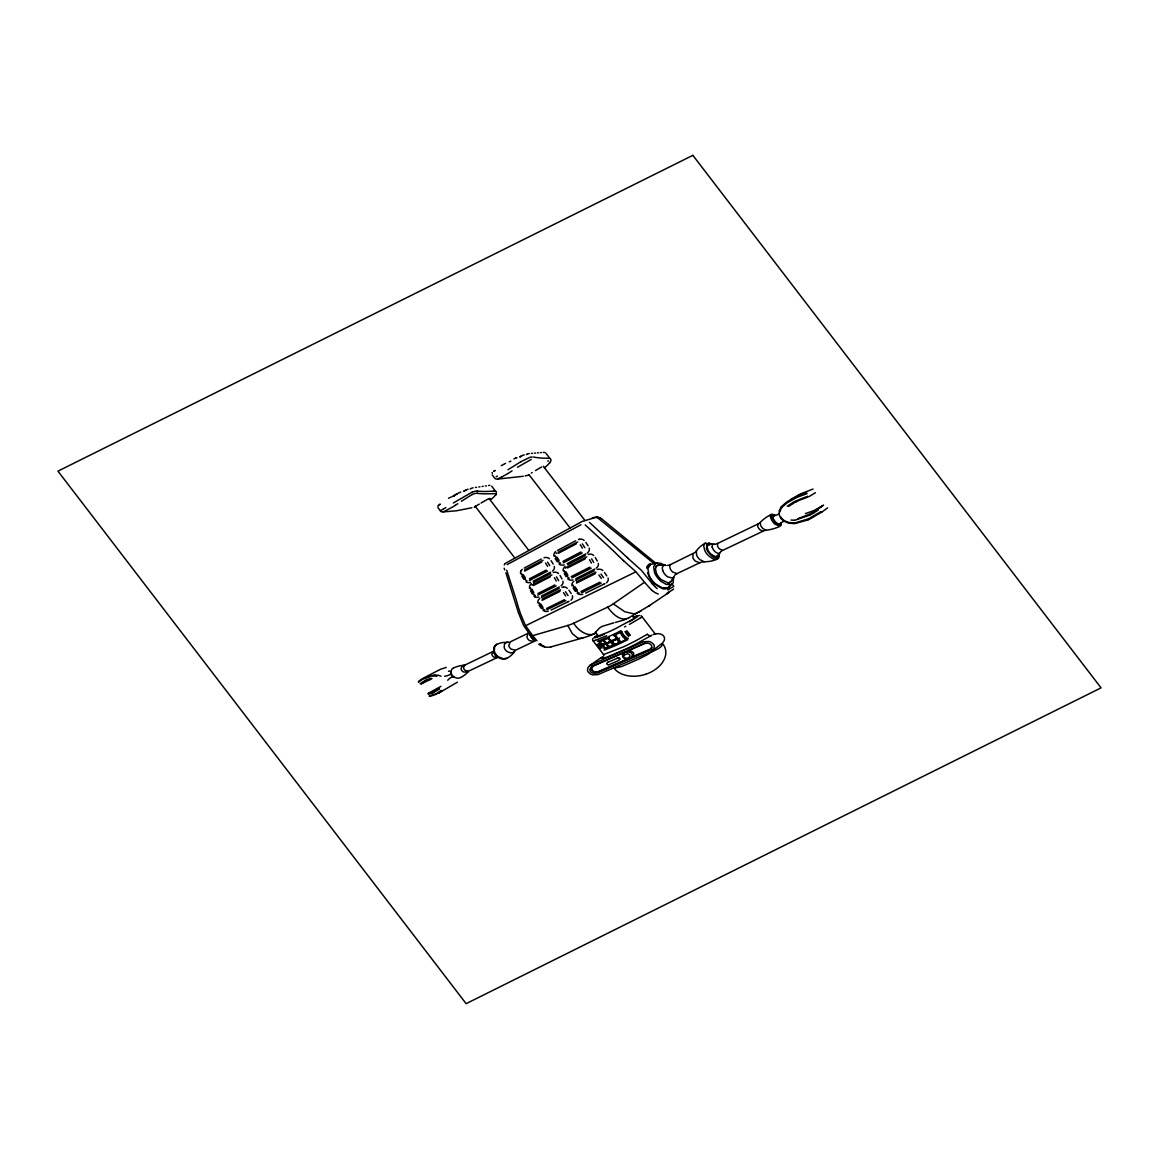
<?xml version="1.0" encoding="UTF-8"?>
<svg xmlns="http://www.w3.org/2000/svg" width="1159" height="1159" viewBox="0 0 1159 1159"><rect width="100%" height="100%" fill="white"/><g stroke="black" fill="none" stroke-linecap="round" stroke-linejoin="round"><path stroke-width="1.5" d="M646.968 568.504L647.157 567.084M451.025 671.365C450.373 675.654 456.284 679.797 460.5 677.595M780.282 523.52L778.732 524.317L776.081 522.535M648.997 650.576A4.622 3.187 -15.6 0 0 650.257 649.837L651.851 646.881A6.722 4.636 -15.6 0 0 651.3 645.143L649.75 643.824A7.215 4.984 -15.6 0 0 647.49 643.158L644.143 643.506L592.394 666.179A4.201 2.897 -15.6 0 0 591.452 666.715L589.801 669.525A6.563 4.535 -15.6 0 0 590.279 671.235A6.172 4.259 -15.6 0 0 591.032 672.104L591.365 672.35A7.055 4.868 -15.6 0 0 593.422 673.191L597.088 673.017L648.997 650.576M779.862 511.916L780.021 511.177M779.268 510.96L779.152 514.379M772.995 515.827L773.299 518.681A23.716 16.385 -15.6 0 0 776.081 522.521M606.722 643.651C614.748 638.609 613.589 651.807 606.65 643.897M779.399 510.467L781.05 507.091M770.88 514.582L768.678 515.813A33.756 23.325 -15.6 0 0 760.304 522.332L760.579 525.244A20.572 14.212 -15.6 0 0 763.129 528.692L766.186 530.257A34.408 23.774 -15.6 0 0 779.79 526.447L774.676 523.94A31.148 21.528 -15.6 0 1 772.387 521.246A31.684 21.891 -15.6 0 1 771.329 519.478L770.257 516.306L770.938 514.553M780.137 510.713L781.731 507.584M673.958 576.458L673.017 577.79A1.84 1.275 -15.6 0 1 672.365 578.095L667.497 576.762A23.861 16.487 -15.6 0 1 662.745 570.561M670.496 585.411L668.757 587.917A3.926 2.709 -15.6 0 1 667.367 588.656L662.093 588.468L655.994 585.005A43.332 29.946 -15.6 0 1 653.125 582.311M504.237 564.94L504.976 563.752M497.385 644.1A17.747 12.256 -15.6 0 1 502.977 642.506L508.526 642.274A3.419 2.361 -15.6 0 0 505.918 642.738L504.397 644.346L504.208 647.345A13.589 9.388 -15.6 0 0 505.063 649.431A12.691 8.779 -15.6 0 0 507.178 651.575L510.453 652.923L513.321 652.43A3.622 2.506 -15.6 0 0 514.726 650.952L514.755 650.952M595.306 632.466L599.493 628.033A14.256 9.851 -15.6 0 1 599.884 627.758L600.116 627.598A14.893 10.286 -15.6 0 1 602.637 626.208L613.937 622.803M514.683 651.097L514.364 651.677A17.226 11.909 -15.6 0 1 507.526 657.921M492.358 472.698L492.387 472.64A5.216 3.593 -15.6 0 0 492.155 473.075M704.918 543.412A22.282 15.386 -15.6 0 0 696.327 551.061L696.617 555.19A23.933 16.53 -15.6 0 0 699.848 559.594L704.208 561.782A22.644 15.647 -15.6 0 0 716.74 559.348L713.393 559.102L709.12 556.248A34.277 23.673 -15.6 0 1 706.555 553.423A34.133 23.586 -15.6 0 1 704.715 550.25L703.643 545.86L704.962 543.368M438.247 505.657L438.261 505.628A5.056 3.491 -15.6 0 0 438.015 506.077M447.707 680.261L449.228 678.696A11.039 7.62 -15.6 0 1 450.75 677.682L453.053 676.682A5.042 3.477 -15.6 0 0 454.183 677.117M781.398 506.628L786.686 502.035L798.203 495.212M782.05 507.164L787.569 502.528L796.465 497.617M709.714 544.542L707.149 545.773L707.801 549.786A26.57 18.356 -15.6 0 0 711.09 554.263L715.494 556.697M549.438 463.064L548.584 464.02A30.438 21.021 -15.6 0 1 544.933 467.367L544.455 467.729M592.292 666.222L591.322 668.511A6.273 4.332 -15.6 0 0 592.582 670.989L592.901 671.235A7.229 4.998 -15.6 0 0 594.958 672.075L598.623 671.901L628.555 658.949M505.324 563.361L582.035 521.521M637.725 616.545L629.294 621.76M628.337 638.189L627.512 638.768M418.399 681.506L422.166 678.768M418.413 682.231L422.006 679.652M613.676 667.859A3.129 2.159 -15.6 0 1 614.009 668.192L621.659 666.57L638.363 659.254A201.97 139.544 -15.6 0 0 648.417 654.067C651.604 650.75 663.701 648.359 662.325 643.071A8.635 5.969 -15.6 0 0 663.948 636.479A8.635 5.969 -15.6 0 0 656.646 633.698M760.014 522.622L759.406 523.129A6.867 4.752 -15.6 0 1 759.029 523.404L758.652 523.636A7.171 4.955 -15.6 0 1 757.856 524.071L757.841 526.737A17.544 12.126 -15.6 0 0 760.304 530.011L763.129 531.155A7.186 4.969 -15.6 0 1 766.186 530.257M421.412 683.752L425.107 681.217M420.094 683.68L425.512 680.261M602.608 656.979L601.825 658.283L606.679 657.254L626.324 648.852A294.994 203.81 -15.6 0 0 635.943 644.071L651.503 635.393M598.044 635.61L597.638 636.219L607.49 632.437A208.185 143.832 -15.6 0 0 616.139 628.323L632.93 619.239A14.444 9.982 -15.6 0 0 634.176 618.384L634.277 617.704A3.26 2.246 -15.6 0 0 633.843 617.805M655.458 583.933L662.021 587.772L667.41 587.772A3.593 2.477 -15.6 0 0 668.395 587.149L673.176 582.861L673.611 577.399M556.088 553.48L556.885 552.886M694.994 552.51L670.612 564.534A6.896 4.766 -15.6 0 1 668.888 565.172L668.439 565.288A6.186 4.274 -15.6 0 1 667.541 565.433M531.3 583.89L531.373 583.832A6.693 4.622 -15.6 0 0 530.808 584.324A6.157 4.259 -15.6 0 0 529.46 587.034L529.562 588.41M565.302 568.171L566.114 567.591A11.996 8.287 -15.6 0 1 567.041 567.041L586.845 556.914M457.385 682.173L438.16 693.415M593.886 637.74L597.45 635.393M594.871 637.131L597.74 635.204M439.319 688.243L435.538 690.793M439.478 688.953L433.147 692.778M442.361 690.59L438.261 693.357M441.275 690.387L436.711 693.401M672.263 583.933L671.988 584.15A2.941 2.028 -15.6 0 1 671.003 584.643L666.121 584.353L660.978 581.282A41.55 28.714 -15.6 0 1 654.516 572.416L653.633 566.838L655.849 563.448A3.187 2.202 -15.6 0 1 657.008 563.013L660.471 563.202L664.701 565.201M652.068 651.039L654.357 646.736A9.765 6.751 -15.6 0 0 653.531 644.216L651.271 642.318A10.518 7.258 -15.6 0 0 648.692 641.463L643.129 641.869L591.249 664.687A6.041 4.172 -15.6 0 0 589.902 665.425L587.99 667.483L587.512 670.018A9.605 6.635 -15.6 0 0 588.164 672.003L590.279 673.944A10.315 7.128 -15.6 0 0 592.727 674.842L598.044 674.596L650.185 652.14A6.708 4.636 -15.6 0 0 652.068 651.039L661.557 643.723M787.236 506.237L792.973 502.484M623.687 653.299A4.477 3.086 -15.6 0 1 624.179 652.908L629.54 650.807A6.23 4.303 -15.6 0 1 631.365 651.17L633.292 652.604A6.317 4.361 -15.6 0 1 633.785 653.951L633.249 655.994L630.931 657.892A4.042 2.796 -15.6 0 1 629.859 658.5M796.262 501.861L798.71 500.529M788.627 506.44L792.843 503.614M451.025 672.64A5.404 3.738 -15.6 0 0 450.981 673.944L449.243 674.958A12.17 8.417 -15.6 0 1 447.026 675.798L444.65 676.262M821.717 512.177L827.613 507.874M821.702 512.177L809.677 519.145M818.312 509.96L813.734 512.959M820.891 511.655L808.881 518.58M607.504 662.513L608.258 661.977M817.457 509.337L823.571 505.049M816.602 509.946L822.818 505.585M613.285 603.868L644.52 582.267L635.943 571.807L525.592 625.715L532.734 635.654L567.78 625.454A28.019 19.355 -15.6 0 0 573.719 623.209L607.678 607.113A29.873 20.645 -15.6 0 0 613.285 603.868L624.788 611.735L633.408 613.748A9.229 6.375 -15.6 0 0 636.349 613.241L640.913 611.126M640.347 618.008L629.409 624.397M589.902 665.425L600.594 658.022M816.298 510.148L815.255 510.858M822.557 505.773L814.038 510.496M461.383 501.267L472.235 494.458M517.479 467.265L531.242 459.399M668.642 592.655L669.337 592.177L667.309 593.553M667.091 593.698L666.295 594.234M648.504 606.258L666.947 593.799M457.834 503.687L455.632 505.121M815.11 510.945L810.025 513.93M512.061 470.902L507.83 473.567M455.313 505.338L453.806 506.295M532.169 585.092L533.502 584.324M649.706 605.462L628.308 618.124M673.118 589.496L666.773 593.437M453.328 502.992L472.22 492.082M453.386 506.555L443.694 511.727M712.669 544.44L712.032 546.729A11.735 8.113 -15.6 0 0 712.133 547.178M507.932 469.772L520.521 461.905M480.999 503.049L487.577 499.268A7.736 5.346 -15.6 0 1 489.17 498.66A3.506 2.419 -15.6 0 1 490.127 498.486M535.501 470.554L541.615 466.976M647.215 634.306L637.015 640.087A253.778 175.328 -15.6 0 1 624.078 646.592L603.593 654.574L593.031 640.811A6.403 4.433 -15.6 0 0 595.349 640.304M439.189 504.773L440.188 504.151M457.312 493.633L452.184 496.646M495.052 470.453L493.676 471.307L494.821 470.713M439.073 504.947L439.985 504.382M454.371 495.733L453.285 496.197L457.211 493.806M463.6 491.402L465.686 490.112M519.869 456.907L521.854 455.69M463.846 491.344L465.585 490.286M520.13 456.863L521.767 455.864M440.695 510.511L442.738 509.352M470.134 488.982L470.989 488.562M526.36 454.589L527.113 454.14M809.156 496.545L815.443 492.691M479.319 504.093L475.929 506.077M507.685 473.654L501.572 477.088M501.253 465.657L505.57 463.368M585.932 553.843L567.07 563.665M792.959 503.542L795.726 501.992M520.739 461.775L529.605 457.457A9.823 6.795 -15.6 0 1 530.242 457.298A7.447 5.143 -15.6 0 1 532.242 456.994M532.198 472.568L531.329 473.075M813.502 513.104L810.46 514.799M445.867 507.555L443.26 509.062M594.842 569.011L575.835 578.645M557.407 550.496L575.675 540.789M604.853 583.658L603.622 584.295M496.197 476.74L497.399 476.059M790.597 499.587L796.103 496.747M798.276 495.168L800.203 494.111M715.871 556.682L716.349 556.407A10.011 6.911 -15.6 0 0 719.927 552.8L718.551 553.495L716.334 552.655A18.616 12.865 -15.6 0 1 712.22 547.149M550.699 572.126L533.183 581.21M793.118 502.398L794.886 501.427M507.309 658.095L503.165 658.776L498.486 656.863A18.109 12.503 -15.6 0 1 496.516 655.168L495.096 653.096A19.095 13.184 -15.6 0 1 494.313 650.836L494.632 646.577L496.878 644.332M757.856 524.071L717.74 543.383L717.508 546.077A15.11 10.431 -15.6 0 0 719.609 549.018L722.665 550.395L763.129 531.155M474.611 506.816L475.581 506.28M773.227 515.625L774.473 515.625M528.837 474.495L570.04 527.924M475.813 506.15L474.813 506.7M559.348 586.947L541.586 595.914M541.398 597.436L559.174 588.468M575.617 580.21L576.429 579.775M693.053 553.727L692.85 557.754A18.53 12.807 -15.6 0 0 695.4 561.159L699.819 562.781A7.49 5.172 -15.6 0 1 701.514 562.158L702.166 561.999A6.621 4.578 -15.6 0 1 704.208 561.782M524.274 568.069L541.282 559.029M428.091 693.43L440.927 686.36M676.798 573.719L676.45 573.908A6.664 4.607 -15.6 0 0 675.668 574.444M670.525 564.592L669.641 566.085L670.177 568.634A17.385 12.01 -15.6 0 0 670.902 569.996A16.979 11.735 -15.6 0 0 672.684 571.995L676.928 573.647L699.819 562.781M568.982 601.289L568.2 601.68M435.364 690.88L433.437 691.822M507.091 564.621L580.992 524.723M533.386 582.528L550.568 573.633M492.981 651.546L491.865 654.299A7.997 5.52 -15.6 0 0 492.343 655.559A7.649 5.288 -15.6 0 0 493.879 657.066L497.341 657.501A2.637 1.825 -15.6 0 1 497.906 657.283M528.229 633.205L526.91 636.87A11.604 8.012 -15.6 0 0 527.591 638.58A11.17 7.722 -15.6 0 0 529.677 640.652L534.198 641.347L515.755 650.112L511.525 649.301A10.677 7.374 -15.6 0 1 509.453 647.258A11.097 7.664 -15.6 0 1 508.787 645.563L510.206 641.898M722.492 550.482L722.086 550.713A6.056 4.187 -15.6 0 0 720.637 551.858M524.621 569.88L543.02 560.261M558.276 552.075L577.689 541.934M524.621 571.126L541.731 562.086M558.334 553.307L576.298 543.832M421.108 683.969L431.988 678.681M464.802 665.107L463.542 667.555A7.432 5.129 -15.6 0 0 464.035 669.105L464.223 669.395A7.215 4.984 -15.6 0 0 465.556 670.568L468.787 671.075L497.341 657.501M567.707 564.781L585.309 555.683M422.745 679.246L430.626 676.334M529.431 578.819L546.222 570.069M580.949 551.988L562.999 561.333M425.179 681.173L426.498 680.536M650.373 564.679L647.881 568.605L648.997 575.168A46.201 31.916 -15.6 0 0 655.472 583.919M460.76 677.464L461.427 677.102A20.167 13.937 -15.6 0 0 468.308 671.496A2.535 1.753 -15.6 0 1 467.454 672.206L463.455 671.945A7.881 5.447 -15.6 0 1 461.673 670.308A8.432 5.824 -15.6 0 1 461.079 668.526L462.499 665.715A2.448 1.695 -15.6 0 1 463.948 665.338L461.499 665.57A20.398 14.082 -15.6 0 0 453.835 667.816M625.759 626.324L624.6 626.932M547.541 571.039L530.706 579.804M582.267 553.002L563.216 562.825M533.575 584.281L551.945 574.907M533.43 585.498L550.25 576.849M567.49 567.982L585.136 558.884M576.487 579.746L594.292 570.793M667.874 589.974L673.814 586.309L672.119 584.064M800.855 493.763L813.053 489.04M626.295 633.625L625.005 631.641M626.874 634.379L628.511 636.204M530.561 579.877L529.373 580.413M795.523 501.094L807.707 496.24M537.906 593.509L554.828 584.933M589.931 567.128L571.257 576.574M501.427 477.16L497.689 478.87M556.161 585.932L537.733 595.175M591.249 568.156L571.909 577.863M809.286 514.306L798.087 518.58M542.093 599.044L560.623 589.83M576.458 581.804L595.914 572.126M542.079 600.348L559.985 591.394M809.808 515.118L794.958 520.188M621.34 631.38L620.137 631.988M622.093 631.612L621.398 631.959L623.687 634.944M627.265 638.348L624.266 635.697M626.773 639.131L625.541 639.811A222.05 153.408 -15.6 0 1 615.704 644.491L604.505 649.112M627.772 639.696L626.092 640.536A228.7 158.001 -15.6 0 1 615.82 645.418L604.143 650.228M576.487 583.093L595.306 573.705M435.871 693.835L429.076 696.081M436.9 694.082L429.772 696.4M448.533 498.24L449.779 497.646M619.703 632.8L622.658 635.465L622.006 635.784M622.586 636.552L625.527 639.217M564.433 599.696L546.555 608.504M599.869 582.209L581.021 591.481M619.094 632.495L617.704 633.176M565.824 600.507L546.976 609.677M583.325 591.887L601.26 583.064M551.104 610.069L568.185 601.695M585.672 593.104L603.593 584.31M649.17 565.273L650.518 564.607A3.593 2.477 -15.6 0 1 651.662 564.216L657.008 563.013M617.733 633.77L616.747 634.248M619.616 638.001L618.631 638.479M510.337 641.84L528.359 633.147M493.082 651.488L464.904 665.063A2.231 1.536 -15.6 0 1 464.411 665.252M779.08 513.857L776.95 514.871A5.534 3.825 -15.6 0 1 774.878 515.538M615.472 634.263L613.647 635.146M615.429 634.886L617.385 638.029M620.601 641.622L617.964 638.783M613.777 635.668C620.905 637.827 608.765 644.129 608.808 637.653M616.762 638.595L611.662 640.97M616.994 638.899L611.894 641.26M619.949 642.463L615.009 644.737M510.844 461.137L509.207 461.847M666.468 588.207L667.41 587.772M616.791 658.413L617.761 658.24A2.332 1.608 -15.6 0 1 618.732 658.486L619.138 658.848A1.854 1.275 -15.6 0 1 619.196 659.964L620.051 659.152A2.13 1.463 -15.6 0 0 618.413 657.718L607.838 662.325M457.675 493.444L460.775 492.053M582.716 592.177L581.369 592.713M513.901 458.935L515.625 458.153M798.783 500.485L807.982 497.066M439.971 669.54L423.006 678.319L434.292 674.958M628.671 617.95C620.572 622.035 612.213 613.575 607.678 607.113M609.069 637.276L608.258 637.653M606.563 635.726L595.523 640.333M796.87 496.4L806.707 492.763M797.189 497.283L806.983 493.647M610.967 641.275L606.534 643.202M611.199 641.579L606.751 643.506M604.056 634.292L600.956 635.639M515.827 458.066L516.885 457.617M440.42 669.337L446.258 667.41M613.792 645.288L612.604 645.809M602.97 656.733L602.622 656.878A9.344 6.461 -15.6 0 0 600.594 658.022M625.57 651.894L593.582 665.903L591.8 668.106A5.404 3.738 -15.6 0 0 591.916 669.743A5.114 3.535 -15.6 0 0 592.495 670.612L593.075 671.09A6.375 4.404 -15.6 0 0 594.596 671.756L598.015 671.684L627.033 659.123M627.83 650.909L645.186 643.303M450.228 497.457L451.126 497.066M808.156 518.899L795.494 522.796M808.866 519.493L808.142 519.812M618.341 660.659L609.373 664.556A1.869 1.289 -15.6 0 1 608.866 664.73M632.365 656.82L649.764 649.286A3.999 2.753 -15.6 0 0 651.793 647.664M630.786 657.993L650.416 649.504A4.679 3.231 -15.6 0 0 650.894 649.272M813.444 510.757L805.404 513.611M612.024 646.056L611.184 646.418M604.1 639.478L601.854 640.42M603.882 640.145C612.966 634.422 609.75 648.388 603.781 640.145M600.768 635.712L599.652 636.175M610.909 646.534L609.576 647.084M807.953 519.884L795.132 523.506M426.266 679.927L431.336 678.276M427.207 680.232L430.293 679.145M602.057 640.333L600.463 640.985M605.954 643.448L602.231 644.824M606.186 643.738L602.723 645.085M609.054 647.302L605.65 648.605M626.179 619.051L623.745 619.978M599.217 636.349L597.015 637.204M633.524 617.37L637.464 616.081M634.393 617.066L633.712 617.341L634.61 616.994M432.365 693.096L428.178 694.241M432.626 692.155L428.642 693.241M634.176 617.153L634.813 616.907M600.058 641.144L598.942 641.564M466.077 489.924L468.091 489.214M635.958 616.443L635.219 616.762L637.16 616.023L636.363 616.371M597.407 641.434L607.374 637.247A257.921 178.196 -15.6 0 0 612.358 634.944L614.082 634.132A261.456 180.63 -15.6 0 0 620.934 630.771M596.957 637.218L594.9 637.841M522.405 455.444L524.274 454.806M582.238 521.449L595.552 517.479A7.447 5.143 -15.6 0 1 597.885 517.972L654.009 563.578M623.687 619.993L622.789 620.297M602.086 644.94L600.391 645.462L598.696 643.506M646.316 674.045L648.489 673.22A27.555 19.037 -15.6 0 0 657.457 667.859L658.225 667.207A28.048 19.37 -15.6 0 0 662.89 644.027M602.318 645.244L600.884 645.708M592.249 517.928L592.785 517.754A8.953 6.186 -15.6 0 1 599.913 517.827M646.229 674.074L645.128 674.437M622.557 620.384L615.53 622.397M636.204 616.414L637.073 616.052M600.261 645.346L601.478 644.94L599.217 641.999M644.839 674.538L642.014 675.291A28.004 19.355 -15.6 0 1 614.154 668.265L614.082 668.308M448.504 671.307L449.706 671.018M588.207 554.466L589.714 554.161A4.795 3.303 -15.6 0 1 592.292 554.538M553.336 572.488L554.741 572.213A4.419 3.057 -15.6 0 1 556.74 572.416A4.795 3.318 -15.6 0 1 557.233 572.589M551.684 646.679L582.687 637.972A57.573 39.783 -15.6 0 0 588.859 635.972A59.732 41.275 -15.6 0 0 595.103 633.394C588.135 637.609 577.776 630.337 573.719 623.194M529.373 474.915L526.534 475.596M551.409 646.751L550.583 646.939M471.713 488.142L473.118 487.838M474.973 506.976L474.234 507.164M471.872 507.743L456.443 510.786L443.144 511.901M526.085 475.697L525.172 475.9M527.794 453.85L529.243 453.604M550.453 646.968L549.525 647.142M523.303 476.277L497.617 479.087M582.687 637.972L580.529 638.276A7.026 4.853 -15.6 0 1 577.602 637.928L572.314 633.611L567.78 625.454M475.451 487.475L476.595 487.302M478.797 486.968L479.927 486.794M482.086 486.476L483.202 486.302M485.331 485.983L486.432 485.824M432.597 675.972L433.814 675.871M488.576 485.505L488.663 485.491A5.302 3.665 -15.6 0 1 489.938 485.433M493.662 491.17L485.041 491.488A64.585 44.621 -15.6 0 1 477.421 491.112M795.335 522.81L793.611 522.926M531.387 453.401L532.474 453.314M534.415 453.155L535.487 453.068M537.399 452.908L538.457 452.821M540.34 452.662L541.383 452.575M548.453 647.258L545.165 647.128M794.915 523.52L793.799 523.578M794.437 520.232L791.046 520.058M627.381 659.123L627.859 659.08A4.622 3.187 -15.6 0 0 630.931 657.892L632.365 655.255A6.012 4.158 -15.6 0 0 631.887 653.69A5.592 3.868 -15.6 0 0 631.162 652.923L630.844 652.705A6.418 4.433 -15.6 0 0 628.497 651.894L625.15 652.358A4.028 2.782 -15.6 0 0 624.179 652.908M548.497 458.283L543.614 458.182A64.165 44.332 -15.6 0 1 540.601 457.979L538.718 457.805A59.703 41.246 -15.6 0 1 533.546 457.066M548.468 460.934L547.714 460.934M434.292 675.856L436.161 675.943M434.799 674.944L438.232 675.306M792.944 522.926L788.757 522.434M793.031 523.578L788.555 522.999M596.813 517.218L597.464 517.262A8.808 6.085 -15.6 0 1 598.537 517.436M605.94 643.231L603.433 639.971M667.975 582.876L661.152 579.558A33.51 23.151 -15.6 0 1 656.371 572.995L655.458 569.026L656.081 566.563A3.202 2.217 -15.6 0 1 657.457 565.259A2.564 1.767 -15.6 0 1 658.399 564.984L660.746 565.07M610.996 641.043L608.475 637.769M436.248 675.958L437.073 676.074M665.903 565.418L665.73 565.375A2.608 1.796 -15.6 0 0 663.47 565.578L662.253 567.664L662.673 570.59M544.527 646.997L542.021 646.186M438.71 675.407L441.043 676.219M788.106 522.274L784.585 520.797M787.903 522.825L784.179 521.217L782.296 522.043A5.433 3.752 -15.6 0 0 780.934 522.897A5.187 3.578 -15.6 0 0 780.586 523.202M500.775 658.573L500.137 658.355A16.733 11.561 -15.6 0 1 493.806 649.098A6.882 4.752 -15.6 0 1 496.646 644.274M658.269 594.089L655.574 592.872M544.513 646.447L542.818 645.65M599.869 517.827L601.55 518.739M710.047 543.354L709.612 543.18A7.389 5.1 -15.6 0 0 708.337 542.847M710.351 543.484L711.771 544.252M540.905 645.621L538.703 644.187M774.661 514.886C776.704 515.349 768.446 513.828 772.836 518.739A26.237 18.124 -15.6 0 0 774.024 520.797A24.513 16.936 -15.6 0 0 776.052 523.1L779.804 525.288L781.05 523.68A13.328 9.2 -15.6 0 0 780.934 522.897M557.522 572.749L558.551 573.502M711.51 544.281L706.773 543.788L706.497 548.844M453.053 676.682L452.314 676.161A7.997 5.52 -15.6 0 1 451.141 674.538L450.981 673.944M542.34 645.375L540.847 644.361M654.965 592.524L653.792 591.742M592.93 554.871L593.683 555.436M784.078 520.478L781.557 518.189M783.585 520.84L780.963 518.406M653.198 591.293L652.358 590.641M540.731 644.259L539.964 643.651M657.254 588.671L655.458 587.135M601.796 518.928L655.994 563.375M652.271 590.568L651.59 589.989M585.208 524.897L613.169 550.612M589.467 522.361L622.673 553.321M558.928 563.882L559.189 564.114A6.331 4.375 -15.6 0 0 560.652 564.926A4.868 3.361 -15.6 0 0 564.23 564.853M629.091 559.29L641.506 570.431L652.43 583.977M628.497 558.754L627.743 558.073M624.715 561.782L635.494 571.358M627.975 558.276L626.57 556.986M624.035 561.159L623.354 560.536M651.141 589.583L644.781 582.6M567.693 578.863L567.852 578.993A5.302 3.665 -15.6 0 0 572.169 580.123A5.925 4.085 -15.6 0 0 572.966 579.819M626.787 557.189L623.238 553.872M623.658 560.811L618.79 556.219M533.806 596.03L533.85 596.059A7.418 5.129 -15.6 0 0 534.328 596.45A6.259 4.332 -15.6 0 0 534.835 596.769M618.211 555.654L613.719 551.177M654.806 586.512L652.343 583.875M535.212 641.028L535.183 640.985A29.757 20.558 -15.6 0 1 530.054 634.726M536.936 640.739L533.039 636.074M534.85 640.637L531.242 636.32M545.889 453.183L550.148 458.732M437.856 507.396A2.955 2.043 -15.6 0 0 438.088 507.83L440.521 511.003M543.339 466.28L584.947 520.492M641.869 616.53L655.212 633.93M632.524 616.081L634.248 618.312M626.889 630.757L630.395 635.32M625.599 631.307L629.105 635.871M620.847 631.858L623.383 635.146M623.861 635.784L626.396 639.087M620.485 632.046L623.006 635.335M623.499 635.972L626.019 639.261M614.661 634.886L617.182 638.174M617.675 638.812L620.195 642.1M614.299 635.06L616.82 638.348M617.312 638.986L619.833 642.274M611.474 641.68L613.995 644.969M491.706 486.201L496.153 492.082M595.451 632.22L598.435 636.132M489.17 498.674L528.721 550.308M602.187 647.982C598.03 645.085 604.81 645.012 604.303 648.634M597.204 644.172L600.637 648.649M475.32 506.425L514.726 557.899M531.228 636.305L523.578 625.469L518.45 612.691M606.823 575.864L604.491 572.474M601.289 578.428L598.899 574.965M577.399 590.264L575.067 586.86M575.415 591.423L573.154 588.106M781.224 517.725L780.731 516.914M571.199 593.524L568.939 590.206M565.737 596.045L563.433 592.655M542.991 607.316L540.731 603.984M780.615 517.943L779.254 514.915M541.267 608.345L539.08 605.099M603.477 577.646L600.985 574.038M565.491 591.742L568.055 595.509M585.846 542.369L588.091 545.802M582.34 543.861L584.831 547.7M580.253 544.759L582.47 548.164M556.928 557.044L559.073 560.391M555.161 558.508L557.334 561.883M551.032 560.681L553.191 564.056M547.584 562.158L549.786 565.606M545.527 563.042L547.656 566.374M523.303 574.734L525.375 578.022M521.782 576.066L523.868 579.37M597.262 560.999L595.219 557.465M591.626 558.841L593.669 562.376M591.467 563.115L589.496 559.681M567.881 575.27L565.911 571.778M566.099 576.718L564.201 573.343M561.97 578.949L560.029 575.487M556.494 576.849L558.681 580.76M556.291 581.036L554.408 577.675M532.343 594.031L530.474 590.612M533.821 592.626L531.938 589.192M525.317 625.237L520.55 613.763M492.169 474.871L494.632 478.102A4.1 2.825 -15.6 0 0 496.747 479.174M504.107 568.214L504.788 569.924M506.729 570.3L516.32 600.058M505.903 572.763L516.566 606.78M520.261 612.952L518.305 607.026M518.522 612.894L516.769 607.461M518.073 606.258L516.494 600.753M538.022 602.97L537.877 602.202A7.142 4.926 -15.6 0 1 537.863 601.753A5.969 4.129 -15.6 0 1 539.732 598.479M572.024 585.817L571.923 585.179A6.302 4.361 -15.6 0 1 573.85 581.282M647.548 572.604L649.069 576.53A51.054 35.277 -15.6 0 0 653.125 582.311M598.276 563.303L598.406 564.201A7.591 5.244 -15.6 0 1 598.406 564.607A6.288 4.346 -15.6 0 1 597.378 567.026A6.896 4.766 -15.6 0 1 596.277 568.055M562.955 581.224L563.071 582.253A6.592 4.549 -15.6 0 1 562.796 583.687A5.969 4.129 -15.6 0 1 561.651 585.309A6.679 4.622 -15.6 0 1 561.057 585.831M563.245 571.083L563.115 570.156A7.736 5.346 -15.6 0 1 563.129 569.793A6.896 4.766 -15.6 0 1 563.216 569.185A6.375 4.404 -15.6 0 1 565.172 566.374M719.058 554.219L719.188 555.697A6.49 4.477 -15.6 0 1 718.406 558.247M718.884 554.292C720.014 558.71 714.205 558.638 712.09 556.117A30.974 21.398 -15.6 0 1 706.57 548.815M573.169 585.078A4.824 3.332 -15.6 0 0 573.227 585.483L573.241 585.512A7.505 5.187 -15.6 0 0 573.415 586.019L573.502 586.237A14.285 9.866 -15.6 0 0 573.806 586.816L576.878 591.293A14.285 9.866 -15.6 0 0 577.341 591.843L577.472 591.988A7.693 5.317 -15.6 0 0 577.892 592.365M579.196 592.973A2.926 2.028 -15.6 0 1 578.674 592.814M718 558.566A3.318 2.289 -15.6 0 1 716.972 559.275M705.179 543.252A3.303 2.275 -15.6 0 1 705.932 542.963M638.71 615.617A4.578 3.158 -15.6 0 1 639.377 615.516M640.956 615.748A3.607 2.492 -15.6 0 1 641.825 616.545M696.327 551.061A5.882 4.056 -15.6 0 1 695.922 551.612M593.075 640.797A3.289 2.275 -15.6 0 1 592.901 638.537M673.77 577.037A15.386 10.619 -15.6 0 1 670.568 581.673M665.599 565.36A15.386 10.619 -15.6 0 0 658.718 565.331L658.167 565.389A2.825 1.956 -15.6 0 0 655.965 566.751M564.274 570.503A7.751 5.36 -15.6 0 0 564.404 570.952L564.476 571.17A13.85 9.562 -15.6 0 0 564.679 571.648L567.446 576.545A14.27 9.866 -15.6 0 0 567.751 576.979L567.91 577.168A7.939 5.491 -15.6 0 0 568.243 577.515M569.446 578.196A2.564 1.767 -15.6 0 1 568.939 578.022M560.666 563.216A2.579 1.782 -15.6 0 1 560.174 563.042M559.478 562.564A7.881 5.447 -15.6 0 1 559.145 562.231L558.957 562.014A14.705 10.156 -15.6 0 1 558.667 561.637L555.683 557.001A14.603 10.098 -15.6 0 1 555.422 556.508L555.378 556.378A7.751 5.346 -15.6 0 1 555.175 555.827M490.576 499.761A28.511 19.703 -15.6 0 0 493.864 496.907L495.719 494.806A5.129 3.549 -15.6 0 0 496.472 493.241M506.99 658.428A6.722 4.65 -15.6 0 1 500.92 658.471M521.651 573.517A7.635 5.273 -15.6 0 0 521.796 573.937L521.883 574.14A13.98 9.663 -15.6 0 0 522.072 574.516L525.099 579.326A14.879 10.286 -15.6 0 0 525.302 579.572L525.476 579.775A7.505 5.187 -15.6 0 0 525.795 580.108M526.925 580.746A2.492 1.724 -15.6 0 1 526.461 580.587M530.416 587.917A7.867 5.433 -15.6 0 0 530.532 588.352L530.605 588.555A14.082 9.736 -15.6 0 0 530.764 588.96L533.43 593.828A14.632 10.112 -15.6 0 0 533.705 594.219L533.879 594.437A7.722 5.331 -15.6 0 0 534.198 594.784M535.328 595.465A2.463 1.695 -15.6 0 1 534.864 595.277M771.01 514.524A2.173 1.507 -15.6 0 1 771.488 514.335M772.387 514.219A2.883 1.999 -15.6 0 1 772.836 514.248M707.541 545.15A10.011 6.911 -15.6 0 1 713.64 544.151M714.524 544.237A5.172 3.578 -15.6 0 1 713.872 544.252M717.74 543.368A6.302 4.346 -15.6 0 1 714.929 544.208M539.022 602.666A7.794 5.389 -15.6 0 0 539.181 603.144L539.254 603.303A14.024 9.692 -15.6 0 0 539.529 603.839L542.629 608.417A13.604 9.402 -15.6 0 0 542.977 608.837L543.151 609.011A7.591 5.244 -15.6 0 0 543.513 609.33M544.759 609.938A2.84 1.97 -15.6 0 1 544.266 609.779M653.039 634.625A8.577 5.925 -15.6 0 1 656.342 633.727M673.582 589.018A3.912 2.695 -15.6 0 1 673.249 589.38M550.815 459.167A5.65 3.897 -15.6 0 1 549.641 462.774M781.007 522.825A10.808 7.461 -15.6 0 1 781.238 524.129L781.238 524.201A5.911 4.085 -15.6 0 1 781.195 524.665A3.347 2.318 -15.6 0 1 780.76 525.751M442.318 512.003A3.723 2.564 -15.6 0 1 440.478 511.018M720 552.684A5.114 3.535 -15.6 0 1 720.362 552.162M543.281 452.43A4.143 2.869 -15.6 0 1 544.817 452.532M451.213 671.336A5.129 3.549 -15.6 0 1 453.415 667.903M674.538 575.487A5.795 4.013 -15.6 0 1 675.002 575.009M603.39 654.502A2.869 1.985 -15.6 0 1 603.81 655.603M772.85 516.088A7.649 5.288 -15.6 0 1 774.748 515.567M780.5 523.274A7.606 5.259 -15.6 0 1 779.355 524.158M627.41 658.906A5.447 3.767 -15.6 0 1 622.977 657.24A5.447 3.767 -15.6 0 1 623.629 653.27M538.863 597.044A4.795 3.318 -15.6 0 1 534.792 596.813M472.249 492.126A10.431 7.2 -15.6 0 1 477.45 490.981M493.72 491.228A2.695 1.854 -15.6 0 1 495.777 491.387M597.189 569.431A5.838 4.028 -15.6 0 1 602.854 570.518M608.04 578.08A6.49 4.491 -15.6 0 1 606.447 582.803M582.76 594.263A6.346 4.39 -15.6 0 1 581.934 594.451A5.969 4.129 -15.6 0 1 577.182 593.321M561.97 587.323A5.52 3.81 -15.6 0 1 563.506 587.048M563.535 586.932A5.679 3.926 -15.6 0 1 567.244 588.337M572.343 595.697A6.331 4.375 -15.6 0 1 570.923 600.261M548.323 611.17A5.592 3.854 -15.6 0 1 546.787 611.43A4.839 3.347 -15.6 0 1 546.077 611.43M546.048 611.503A6.143 4.245 -15.6 0 1 542.991 610.185M608.663 664.759A1.927 1.333 -15.6 0 1 607.229 662.745M647.229 566.838A7.418 5.129 -15.6 0 1 647.49 566.114M647.533 566.114A4.259 2.941 -15.6 0 1 650.271 563.694M554.248 566.331A6.896 4.766 -15.6 0 1 552.582 571.054M544.006 557.696A5.52 3.825 -15.6 0 1 549.424 558.739M522.289 569.373A6.143 4.245 -15.6 0 0 521.753 569.88A5.824 4.028 -15.6 0 0 521.318 570.402A5.404 3.738 -15.6 0 0 520.971 570.938M520.768 573.879A7.041 4.868 -15.6 0 1 520.898 570.938M527.07 582.369A5.795 3.999 -15.6 0 1 525.94 581.76M530.489 582.34A4.636 3.202 -15.6 0 1 527.041 582.398M671.756 580.282A4.187 2.897 -15.6 0 1 670.424 582.369A3.042 2.101 -15.6 0 1 667.99 582.847M669.786 582.34A2.854 1.97 -15.6 0 1 667.714 582.832M670.235 581.977A2.782 1.927 -15.6 0 1 669.772 582.325M589.207 548.135A7.07 4.882 -15.6 0 1 587.41 553.002M579.384 539.196A5.65 3.897 -15.6 0 1 584.122 540.427M578.558 539.529A6.215 4.288 -15.6 0 1 579.384 539.326M554.074 556.291A6.78 4.694 -15.6 0 1 555.61 551.568M495.646 495.241A1.854 1.275 -15.6 0 0 493.662 493.676L484.52 493.85A66.005 45.592 -15.6 0 1 477.349 493.343M472.278 494.516A8.417 5.824 -15.6 0 1 477.392 493.14M651.532 635.552A3.926 2.709 -15.6 0 1 647.475 634.205M549.83 462.528A3.013 2.086 -15.6 0 1 549.554 462.919M717.812 555.422A1.956 1.347 -15.6 0 1 715.436 556.885M666.512 588.294A5.085 3.52 -15.6 0 1 662.702 588.54M641.956 616.704A6.824 4.708 -15.6 0 1 640.29 617.964M497.37 656.704A9.967 6.882 -15.6 0 1 493.951 651.865M647.229 567.287A4.317 2.984 -15.6 0 1 648.968 565.302M533.604 639.609A16.748 11.576 -15.6 0 1 529.967 634.61M623.89 655.168L623.788 655.4A3.636 2.521 -15.6 0 0 623.788 656.762A3.289 2.275 -15.6 0 0 624.179 657.341L624.831 657.79A4.346 2.999 -15.6 0 0 626.237 658.196L628.019 658.051A2.086 1.449 -15.6 0 0 628.772 657.675L629.612 656.733A3.549 2.448 -15.6 0 0 629.757 655.168A3.216 2.231 -15.6 0 0 629.366 654.574L628.975 654.255A4.361 3.013 -15.6 0 0 627.613 653.734L623.89 655.168M692.865 155.335L57.95 471.148L466.135 1003.665L1101.05 687.852L692.865 155.335M616.95 639.275C604.824 642.68 623.397 647.707 616.95 639.275M603.115 640.463C594.625 642.057 609.721 647.953 603.115 640.463M605.969 644.187C597.436 645.737 612.575 651.691 605.969 644.187M604.824 648.461L602.564 645.505L604.824 648.461"/></g></svg>
